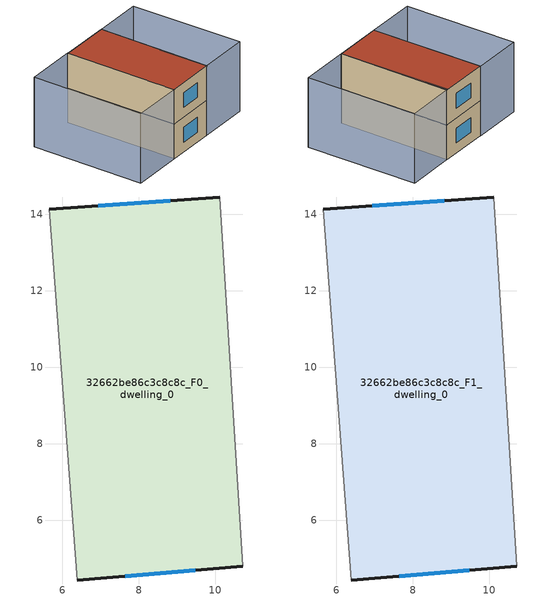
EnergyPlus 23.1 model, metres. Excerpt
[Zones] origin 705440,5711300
32662be86c3c8c8c_F0_dwelling_0
 floor ground (EU_floor_Construction): 10.11,14.45 10.72,4.8 6.39,4.45 5.65,14.13 z0
 wall outside (EU_wall_Construction): 10.11,14.45 5.65,14.13 / 6.39,4.45 10.72,4.8 z0:3
 wall adiabatic (EU_wall_Construction): 10.72,4.8 10.11,14.45 / 5.65,14.13 6.39,4.45 z0:3
 window (EU_Window_Construction): 8.82,14.36 6.94,14.22 / 7.64,4.55 9.47,4.7 z0.87:2.13
32662be86c3c8c8c_F1_dwelling_0
 floor to 32662be86c3c8c8c_F0_dwelling_0 (EU_floor_Construction): 10.11,14.45 10.72,4.8 6.38,4.45 5.65,14.13 z3
 wall outside (EU_wall_Construction): 10.11,14.45 5.65,14.13 / 6.39,4.45 10.72,4.8 z3:6
 wall adiabatic (EU_wall_Construction): 10.72,4.8 10.11,14.45 / 5.65,14.13 6.39,4.45 z3:6
 window (EU_Window_Construction): 8.82,14.36 6.94,14.22 / 7.64,4.55 9.47,4.7 z3.87:5.13
 roof outside (EU_roof_Construction): 10.72,4.8 10.11,14.45 5.65,14.13 6.39,4.45 z6
shading: 14.37,14.79 15.13,5.12 / 15.13,5.12 10.72,4.77 / 10.72,4.77 9.96,14.44 / 9.96,14.44 14.37,14.79 / 1.96,4.12 1.24,13.83 / 1.24,13.83 5.66,14.15 / 5.66,14.15 6.38,4.45 / 6.38,4.45 1.96,4.12 z0:6
[Building]
EU S2 Campaign: North Axis=0; Terrain=City; Solar Distribution=FullExterior
[Site:Location]
London: Latitude=51.5; Longitude=-0.5; Time Zone=0; Elevation=25
[SizingPeriod:WeatherFileDays]
AnnualSizingPeriod: Begin Month=1; Begin Day of Month=1; End Month=12; End Day of Month=31; Day of Week for Start Day=Monday; Use Weather File Daylight Saving Period=No; Use Weather File Rain and Snow Indicators=No
[MATERIAL]
EU_InternalMass_Material: Roughness=MediumRough; Thickness=0.1; Conductivity=1; Density=1800; Specific Heat=900; Thermal Absorptance=0.9; Solar Absorptance=0.7; Visible Absorptance=0.7
[MATERIAL:NOMASS] Roughness=MediumRough; Thermal Absorptance=0.9; Solar Absorptance=0.7; Visible Absorptance=0.7
Name | Thermal Resistance
EU_wall_NoMass | 0.724719
EU_roof_NoMass | 2.98947
EU_floor_NoMass | 2.39157
[WINDOWMATERIAL:SIMPLEGLAZINGSYSTEM]
EU_Window_SimpleGlazing: UFactor=2.63425; Solar Heat Gain Coefficient=0.76; Visible Transmittance=0.76
[CONSTRUCTION]
EU_wall_Construction: EU_wall_NoMass
EU_roof_Construction: EU_roof_NoMass
EU_floor_Construction: EU_floor_NoMass
EU_Window_Construction: EU_Window_SimpleGlazing
EU_InternalMass_Construction: EU_InternalMass_Material
[ZONE] Type=1; Multiplier=1; Ceiling Height=autocalculate; Volume=128.229; Floor Area=autocalculate; Part of Total Floor Area=Yes
32662be86c3c8c8c_F0_dwelling_0; 32662be86c3c8c8c_F1_dwelling_0
[INTERNALMASS] Construction=EU_InternalMass_Construction; Surface Area=42.7429
Name | Zone or ZoneList
32662be86c3c8c8c_F0_dwelling_0_EU_InternalMass | 32662be86c3c8c8c_F0_dwelling_0
32662be86c3c8c8c_F1_dwelling_0_EU_InternalMass | 32662be86c3c8c8c_F1_dwelling_0
[OTHEREQUIPMENT] Fuel Type=Electricity; Design Level Calculation Method=Watts/Area; Power per Zone Floor Area=1; Fraction Latent=0; Fraction Radiant=0; Fraction Lost=0; Carbon Dioxide Generation Rate=0; EndUse Subcategory=EU_Step8_InternalGains
Name | Zone or ZoneList or Space or SpaceList | Schedule
EU_Step8_InternalGain_32662be86c3c8c8c_F0_dwelling_0_f000 | 32662be86c3c8c8c_F0_dwelling_0 | EU_Step8_GainSchedule_32662be86c3c8c8c_F0_dwelling_0_f000
EU_Step8_InternalGain_32662be86c3c8c8c_F1_dwelling_0_f000 | 32662be86c3c8c8c_F1_dwelling_0 | EU_Step8_GainSchedule_32662be86c3c8c8c_F1_dwelling_0_f000
[ZONEVENTILATION:DESIGNFLOWRATE] Schedule=EU_AlwaysOn; Design Flow Rate Calculation Method=AirChanges/Hour; Air Changes per Hour=0.418135; Ventilation Type=Natural; Fan Pressure Rise=0; Fan Total Efficiency=1; Constant Term Coefficient=1; Temperature Term Coefficient=0; Velocity Term Coefficient=0; Velocity Squared Term Coefficient=0; Minimum Indoor Temperature=-100; Maximum Indoor Temperature=100; Delta Temperature=-100; Minimum Outdoor Temperature=-100; Maximum Outdoor Temperature=100; Maximum Wind Speed=40
Name | Zone or ZoneList or Space or SpaceList
EU_ConstantAir_32662be86c3c8c8c_F0_dwelling_0 | 32662be86c3c8c8c_F0_dwelling_0
EU_ConstantAir_32662be86c3c8c8c_F1_dwelling_0 | 32662be86c3c8c8c_F1_dwelling_0
[HVACTEMPLATE:THERMOSTAT] Constant Heating Setpoint=20; Constant Cooling Setpoint=50
EU_HeatOnly_32662be86c3c8c8c_F0_dwelling_0; EU_HeatOnly_32662be86c3c8c8c_F1_dwelling_0
[HVACTEMPLATE:ZONE:IDEALLOADSAIRSYSTEM] System Availability Schedule=EU_AlwaysOn; Maximum Heating Supply Air Temperature=50; Minimum Cooling Supply Air Temperature=13; Maximum Heating Supply Air Humidity Ratio=0.0156; Minimum Cooling Supply Air Humidity Ratio=0.0077; Heating Limit=NoLimit; Cooling Limit=NoLimit; Heating Availability Schedule=EU_AlwaysOn; Cooling Availability Schedule=EU_CoolingOff; Dehumidification Control Type=ConstantSensibleHeatRatio; Cooling Sensible Heat Ratio=0.7; Dehumidification Setpoint=60; Humidification Control Type=None; Humidification Setpoint=30; Outdoor Air Method=None; Outdoor Air Flow Rate per Person=0.00944; Outdoor Air Flow Rate per Zone Floor Area=0; Outdoor Air Flow Rate per Zone=0; Demand Controlled Ventilation Type=None; Outdoor Air Economizer Type=NoEconomizer; Heat Recovery Type=None; Sensible Heat Recovery Effectiveness=0.7; Latent Heat Recovery Effectiveness=0.65
Name | Template Thermostat
32662be86c3c8c8c_F0_dwelling_0 | EU_HeatOnly_32662be86c3c8c8c_F0_dwelling_0
32662be86c3c8c8c_F1_dwelling_0 | EU_HeatOnly_32662be86c3c8c8c_F1_dwelling_0
[SIZING:ZONE] Zone Cooling Design Supply Air Temperature Input Method=SupplyAirTemperature; Zone Cooling Design Supply Air Temperature=13; Zone Heating Design Supply Air Temperature Input Method=SupplyAirTemperature; Zone Heating Design Supply Air Temperature=50; Zone Cooling Design Supply Air Humidity Ratio=0.008; Zone Heating Design Supply Air Humidity Ratio=0.008; Cooling Design Air Flow Method=DesignDay; Cooling Design Air Flow Rate=0; Cooling Minimum Air Flow per Zone Floor Area=0.000762; Cooling Minimum Air Flow=0; Cooling Minimum Air Flow Fraction=0.2; Heating Design Air Flow Method=DesignDay; Heating Design Air Flow Rate=0; Heating Maximum Air Flow per Zone Floor Area=0.002032; Heating Maximum Air Flow=0.141576; Heating Maximum Air Flow Fraction=0.3; Account for Dedicated Outdoor Air System=No; Dedicated Outdoor Air System Control Strategy=NeutralSupplyAir; Dedicated Outdoor Air Low Setpoint Temperature for Design=autosize; Dedicated Outdoor Air High Setpoint Temperature for Design=autosize; Zone Load Sizing Method=Sensible Load Only No Latent Load; Zone Latent Cooling Design Supply Air Humidity Ratio Input Method=HumidityRatioDifference; Zone Cooling Design Supply Air Humidity Ratio Difference=0.005; Zone Latent Heating Design Supply Air Humidity Ratio Input Method=HumidityRatioDifference; Zone Humidification Design Supply Air Humidity Ratio Difference=0.005
32662be86c3c8c8c_F0_dwelling_0; 32662be86c3c8c8c_F1_dwelling_0
[SCHEDULE:CONSTANT]
Name | Hourly Value
EU_AlwaysOn | 1
EU_CoolingOff | 0
[SCHEDULE:FILE] Column Number=1; Rows to Skip at Top=0; Number of Hours of Data=8760; Column Separator=Comma; Interpolate to Timestep=No; Minutes per Item=60; Adjust Schedule for Daylight Savings=Yes
Name | File
EU_Step8_GainSchedule_32662be86c3c8c8c_F0_dwelling_0_f000 | ../../schedules/32662be86c3c8c8c/32662be86c3c8c8c_F0_dwelling_0_f000_gain.csv
EU_Step8_GainSchedule_32662be86c3c8c8c_F1_dwelling_0_f000 | ../../schedules/32662be86c3c8c8c/32662be86c3c8c8c_F1_dwelling_0_f000_gain.csv
